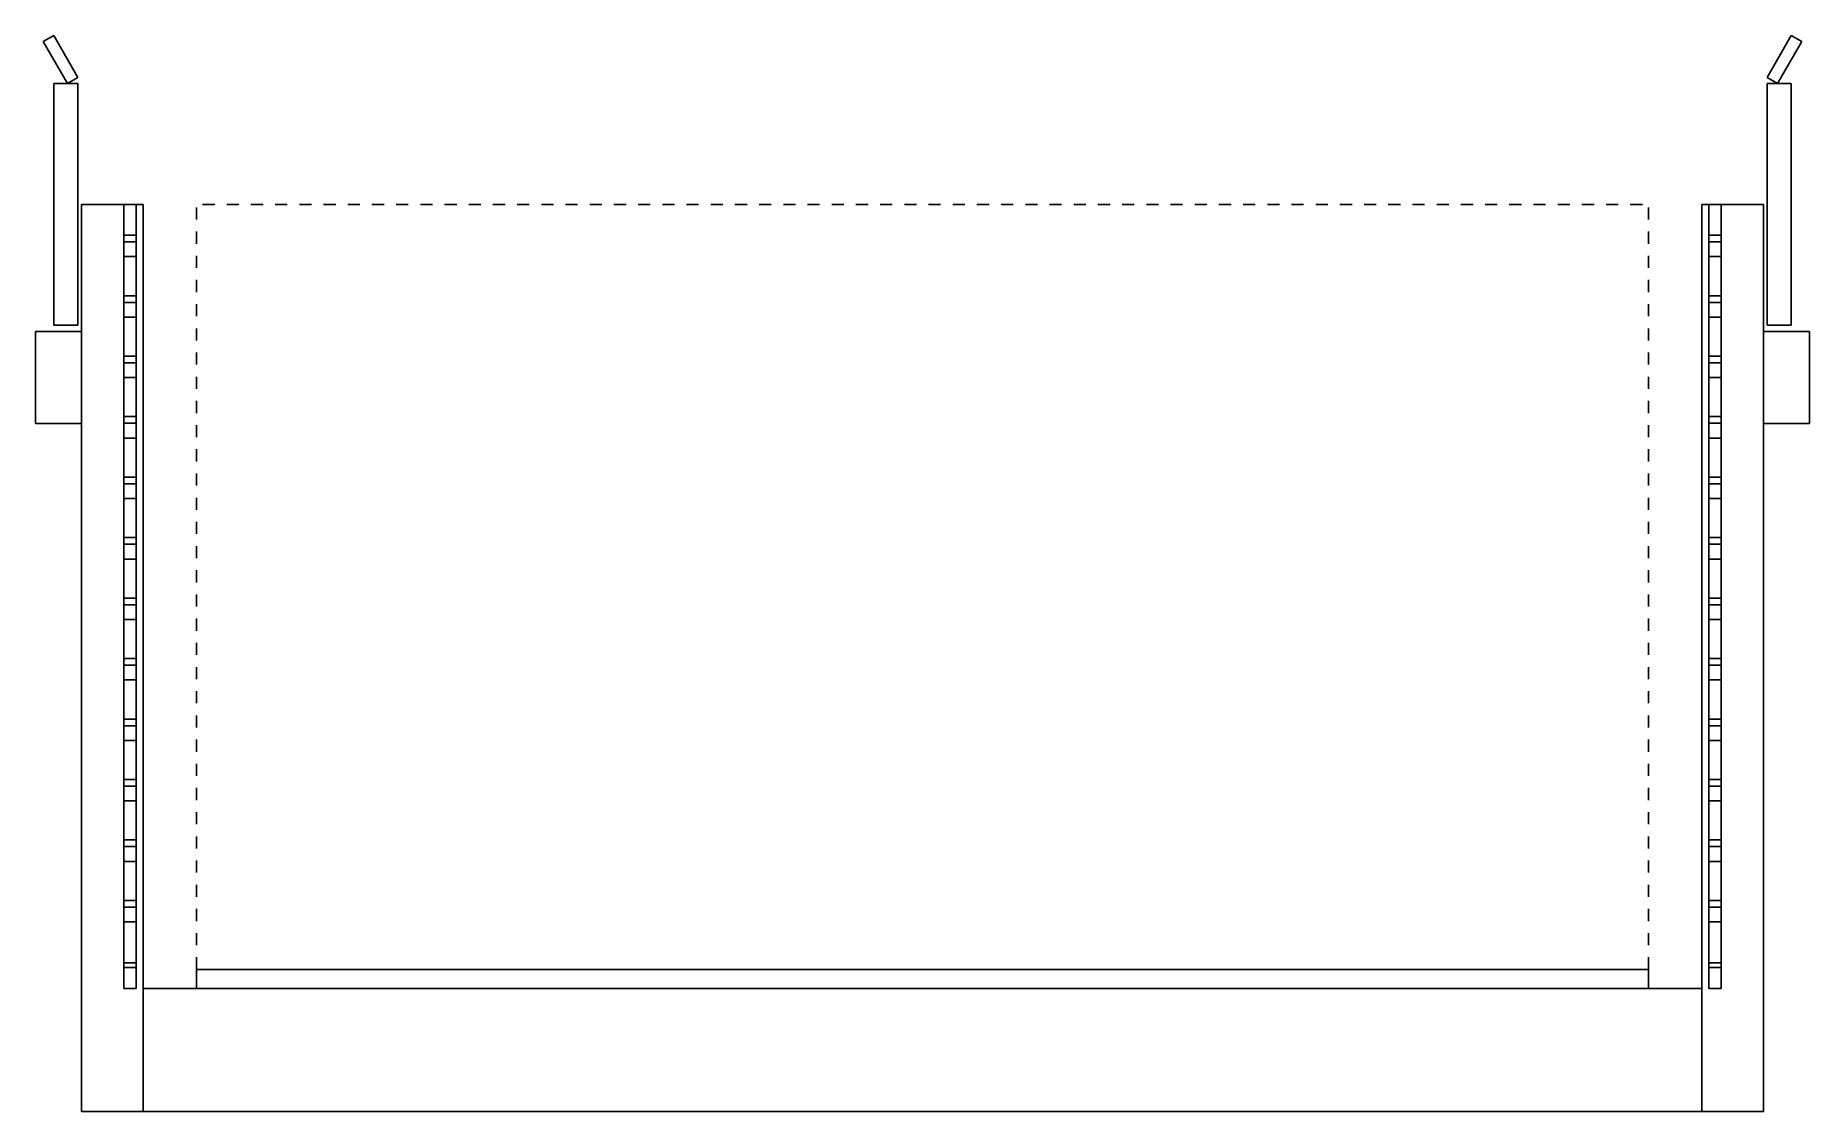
# Model space of a CAD drawing. Extents: x -733 to 733, y 0 to 890.
import ezdxf

# ---------------------------------------------------------------- set-up
doc = ezdxf.new("R2010")
doc.units = 0
doc.header["$MEASUREMENT"] = 0
doc.linetypes.add('LTYPE_1', pattern=[375, 0, -375])
doc.layers.get('0').update_dxf_attribs({"linetype": 'CONTINUOUS'})
doc.layers.add('BASKET', color=147, linetype='CONTINUOUS')

msp = doc.modelspace()

# ---------------------------------------------------------------- linework, layer by layer
at = {"linetype": 'Continuous'}
for p, q in [((-595, 750), (-585, 750)), ((-575, 750), (-565, 750)), ((-555, 750), (-545, 750)), ((-535, 750), (-525, 750)), ((-515, 750), (-505, 750)), ((-495, 750), (-485, 750)), ((-475, 750), (-465, 750)), ((-455, 750), (-445, 750)), ((-435, 750), (-425, 750)), ((-415, 750), (-405, 750)), ((-395, 750), (-385, 750)), ((-375, 750), (-365, 750)), ((-355, 750), (-345, 750)), ((-335, 750), (-325, 750)), ((-315, 750), (-305, 750)), ((-295, 750), (-285, 750)), ((-275, 750), (-265, 750)), ((-255, 750), (-245, 750)), ((-235, 750), (-225, 750)), ((-215, 750), (-205, 750)), ((-195, 750), (-185, 750)), ((-175, 750), (-165, 750)), ((-155, 750), (-145, 750)), ((-135, 750), (-125, 750)), ((-115, 750), (-105, 750)), ((-95, 750), (-85, 750)), ((-75, 750), (-65, 750)), ((-55, 750), (-45, 750)), ((-35, 750), (-25, 750)), ((-15, 750), (-5, 750)), ((15, 750), (5, 750)), ((35, 750), (25, 750)), ((55, 750), (45, 750)), ((75, 750), (65, 750)), ((95, 750), (85, 750)), ((115, 750), (105, 750)), ((135, 750), (125, 750)), ((155, 750), (145, 750)), ((175, 750), (165, 750)), ((195, 750), (185, 750)), ((215, 750), (205, 750)), ((235, 750), (225, 750)), ((255, 750), (245, 750)), ((275, 750), (265, 750)), ((295, 750), (285, 750)), ((315, 750), (305, 750)), ((335, 750), (325, 750)), ((355, 750), (345, 750)), ((375, 750), (365, 750)), ((395, 750), (385, 750)), ((415, 750), (405, 750)), ((435, 750), (425, 750)), ((455, 750), (445, 750)), ((475, 750), (465, 750)), ((495, 750), (485, 750)), ((515, 750), (505, 750)), ((535, 750), (525, 750)), ((555, 750), (545, 750)), ((575, 750), (565, 750)), ((595, 750), (585, 750)), ((-600, 737.5), (-600, 747.5)), ((600, 737.5), (600, 747.5)), ((-600, 717.5), (-600, 727.5)), ((600, 717.5), (600, 727.5)), ((-600, 697.5), (-600, 707.5)), ((600, 697.5), (600, 707.5)), ((-600, 677.5), (-600, 687.5)), ((600, 677.5), (600, 687.5)), ((-600, 657.5), (-600, 667.5)), ((600, 657.5), (600, 667.5)), ((-600, 637.5), (-600, 647.5)), ((600, 637.5), (600, 647.5)), ((-600, 617.5), (-600, 627.5)), ((600, 617.5), (600, 627.5)), ((-600, 597.5), (-600, 607.5)), ((600, 597.5), (600, 607.5)), ((-600, 577.5), (-600, 587.5)), ((600, 577.5), (600, 587.5)), ((-600, 557.5), (-600, 567.5)), ((600, 557.5), (600, 567.5)), ((-600, 537.5), (-600, 547.5)), ((600, 537.5), (600, 547.5)), ((-600, 517.5), (-600, 527.5)), ((600, 517.5), (600, 527.5)), ((-600, 497.5), (-600, 507.5)), ((600, 497.5), (600, 507.5)), ((-600, 477.5), (-600, 487.5)), ((600, 477.5), (600, 487.5)), ((-600, 457.5), (-600, 467.5)), ((600, 457.5), (600, 467.5)), ((-600, 437.5), (-600, 447.5)), ((600, 437.5), (600, 447.5)), ((-600, 417.5), (-600, 427.5)), ((600, 417.5), (600, 427.5)), ((-600, 397.5), (-600, 407.5)), ((600, 397.5), (600, 407.5)), ((-600, 377.5), (-600, 387.5)), ((600, 377.5), (600, 387.5)), ((-600, 357.5), (-600, 367.5)), ((600, 357.5), (600, 367.5)), ((-600, 337.5), (-600, 347.5)), ((600, 337.5), (600, 347.5)), ((-600, 317.5), (-600, 327.5)), ((600, 317.5), (600, 327.5)), ((-600, 297.5), (-600, 307.5)), ((600, 297.5), (600, 307.5)), ((-600, 277.5), (-600, 287.5)), ((600, 277.5), (600, 287.5)), ((-600, 257.5), (-600, 267.5)), ((600, 257.5), (600, 267.5)), ((-600, 237.5), (-600, 247.5)), ((600, 237.5), (600, 247.5)), ((-600, 217.5), (-600, 227.5)), ((600, 217.5), (600, 227.5)), ((-600, 197.5), (-600, 207.5)), ((600, 197.5), (600, 207.5)), ((-600, 177.5), (-600, 187.5)), ((600, 177.5), (600, 187.5)), ((-600, 157.5), (-600, 167.5)), ((600, 157.5), (600, 167.5)), ((-600, 137.5), (-600, 147.5)), ((600, 137.5), (600, 147.5)), ((-600, 117.5), (-600, 127.5)), ((600, 117.5), (600, 127.5))]:
    msp.add_line(p, q, dxfattribs=at)
at = {"layer": 'BASKET', "color": 138}
for p, q in [((-718, 889.6), (-726.7, 884.6)), ((-706.7, 850), (-726.7, 884.6)), ((-698, 855), (-718, 889.6)), ((698, 855), (718, 889.6)), ((706.7, 850), (726.7, 884.6)), ((718, 889.6), (726.7, 884.6)), ((-698, 855), (-706.7, 850)), ((698, 855), (706.7, 850)), ((-718, 650), (-718, 850)), ((-718, 850), (-698, 850)), ((-698, 650), (-698, 850)), ((718, 850), (698, 850)), ((698, 650), (698, 850)), ((718, 650), (718, 850)), ((-695, 750), (-644.2, 750)), ((-695, 101.6), (-695, 750)), ((-644.2, 0), (-644.2, 750)), ((695, 750), (644.2, 750)), ((644.2, 0), (644.2, 750)), ((695, 101.6), (695, 750)), ((-718, 650), (-698, 650)), ((718, 650), (698, 650)), ((-733.1, 645), (-695, 645)), ((-733.1, 568.8), (-733.1, 645)), ((-695, 568.8), (-695, 645)), ((733.1, 645), (695, 645)), ((695, 568.8), (695, 645)), ((733.1, 568.8), (733.1, 645)), ((-733.1, 568.8), (-695, 568.8)), ((733.1, 568.8), (695, 568.8)), ((-600, 117.5), (600, 117.5)), ((-600, 117.5), (-600, 101.6)), ((600, 117.5), (600, 101.6)), ((-695, 0), (-695, 101.6)), ((-644.2, 71.6), (-644.2, 101.6)), ((644.2, 101.6), (-644.2, 101.6)), ((-644.2, 0), (-644.2, 101.6)), ((-600, 101.6), (600, 101.6)), ((644.2, 71.6), (644.2, 101.6)), ((644.2, 0), (644.2, 101.6)), ((695, 0), (695, 101.6)), ((-695, 0), (-644.2, 0)), ((-644.2, 0), (644.2, 0)), ((695, 0), (644.2, 0))]:
    msp.add_line(p, q, dxfattribs=at)
at = {"layer": 'BASKET', "color": 138, "linetype": 'LTYPE_1'}
for p, q in [((-698, 822.5), (-718, 822.5)), ((698, 822.5), (718, 822.5))]:
    msp.add_line(p, q, dxfattribs=at)
at = {"layer": 'BASKET', "color": 7}
for p, q in [((-660, 101.6), (-660, 750)), ((-650, 101.6), (-650, 750)), ((650, 101.6), (650, 750)), ((660, 101.6), (660, 750)), ((-660, 724.5), (-650, 724.5)), ((-660, 719), (-650, 719)), ((660, 724.5), (650, 724.5)), ((660, 719), (650, 719)), ((-660, 706.8), (-650, 706.8)), ((660, 706.8), (650, 706.8)), ((-660, 674.5), (-650, 674.5)), ((660, 674.5), (650, 674.5)), ((-660, 669), (-650, 669)), ((660, 669), (650, 669)), ((-660, 656.8), (-650, 656.8)), ((660, 656.8), (650, 656.8)), ((-660, 624.5), (-650, 624.5)), ((-660, 619), (-650, 619)), ((660, 624.5), (650, 624.5)), ((660, 619), (650, 619)), ((-660, 606.8), (-650, 606.8)), ((660, 606.8), (650, 606.8)), ((-660, 574.5), (-650, 574.5)), ((660, 574.5), (650, 574.5)), ((-660, 569), (-650, 569)), ((660, 569), (650, 569)), ((-660, 556.8), (-650, 556.8)), ((660, 556.8), (650, 556.8)), ((-660, 524.5), (-650, 524.5)), ((-660, 519), (-650, 519)), ((660, 524.5), (650, 524.5)), ((660, 519), (650, 519)), ((-660, 506.8), (-650, 506.8)), ((660, 506.8), (650, 506.8)), ((-660, 474.5), (-650, 474.5)), ((660, 474.5), (650, 474.5)), ((-660, 469), (-650, 469)), ((-660, 456.8), (-650, 456.8)), ((660, 469), (650, 469)), ((660, 456.8), (650, 456.8)), ((-660, 424.5), (-650, 424.5)), ((-660, 419), (-650, 419)), ((660, 424.5), (650, 424.5)), ((660, 419), (650, 419)), ((-660, 406.8), (-650, 406.8)), ((660, 406.8), (650, 406.8)), ((-660, 374.5), (-650, 374.5)), ((-660, 369), (-650, 369)), ((660, 374.5), (650, 374.5)), ((660, 369), (650, 369)), ((-660, 356.8), (-650, 356.8)), ((660, 356.8), (650, 356.8)), ((-660, 324.5), (-650, 324.5)), ((660, 324.5), (650, 324.5)), ((-660, 319), (-650, 319)), ((660, 319), (650, 319)), ((-660, 306.8), (-650, 306.8)), ((660, 306.8), (650, 306.8)), ((-660, 274.5), (-650, 274.5)), ((-660, 269), (-650, 269)), ((660, 274.5), (650, 274.5)), ((660, 269), (650, 269)), ((-660, 256.8), (-650, 256.8)), ((660, 256.8), (650, 256.8)), ((-660, 224.5), (-650, 224.5)), ((660, 224.5), (650, 224.5)), ((-660, 219), (-650, 219)), ((-660, 206.8), (-650, 206.8)), ((660, 219), (650, 219)), ((660, 206.8), (650, 206.8)), ((-660, 174.5), (-650, 174.5)), ((-660, 169), (-650, 169)), ((660, 174.5), (650, 174.5)), ((660, 169), (650, 169)), ((-660, 156.8), (-650, 156.8)), ((660, 156.8), (650, 156.8)), ((-660, 123), (-650, 123)), ((-660, 119), (-650, 119)), ((660, 123), (650, 123)), ((660, 119), (650, 119)), ((-660, 101.6), (-650, 101.6)), ((650, 101.6), (660, 101.6))]:
    msp.add_line(p, q, dxfattribs=at)

doc.saveas('drawing.dxf')
